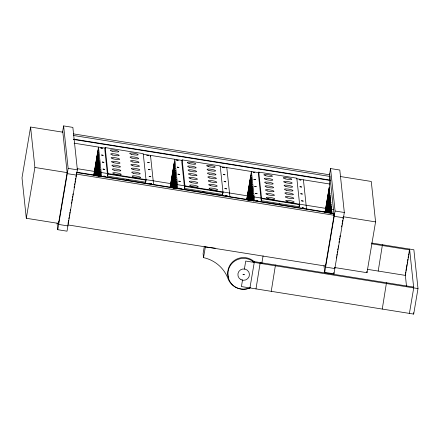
<?xml version="1.0" encoding="UTF-8"?>
<svg xmlns="http://www.w3.org/2000/svg" width="440" height="440" viewBox="0 0 440 440"><rect width="100%" height="100%" fill="white"/><g stroke="black" fill="none" stroke-linecap="round" stroke-linejoin="round"><path stroke-width="0.66" d="M30.591 127.039L22 177.843L26.301 218.273L58.553 223.427L67.144 172.623L34.898 167.47L30.591 127.039L62.843 132.192M26.301 218.273L34.898 167.47M62.502 132.534L63.624 125.917L72.864 127.391L77.385 169.851L67.012 231.181L57.772 229.702L57.052 222.965M57.772 229.702L68.145 168.371L63.624 125.917M68.024 223.548L68.596 220.16M68.827 218.806L69.053 217.454M69.284 216.095L69.515 214.742M69.74 213.389L69.971 212.031M70.202 210.678L70.428 209.325M71.462 203.225L71.693 201.872M71.918 200.519L72.149 199.161M72.375 197.808L72.606 196.455M72.837 195.096L73.062 193.743M74.096 187.649L74.327 186.291M74.553 184.938L74.784 183.585M75.014 182.226L75.24 180.873M75.471 179.52L75.702 178.167M75.928 176.809L76.159 175.456M93.814 174.768L98.494 147.081L101.596 176.193M93.808 175.549L98.026 150.618L94.133 175.093M94.347 175.362L98.219 152.449L94.556 175.577M94.88 175.175L98.417 154.286L95.09 175.389M95.304 175.665L98.609 156.118L95.629 175.203M95.843 175.478L98.808 157.955L96.168 175.016M96.267 175.962L99 159.791L96.591 175.505M96.806 175.774L99.198 161.623L97.014 175.989M97.339 175.588L99.391 163.46L97.548 175.802M97.763 176.077L99.589 165.291L98.087 175.615M98.302 175.89L99.781 167.129L98.511 176.105M98.725 176.374L99.979 168.96L99.05 175.918M99.264 176.187L100.172 170.797L99.468 176.402M99.797 176L100.37 172.629L100.007 176.215M100.221 176.49L100.562 174.465L100.661 175.351M105.188 147.582L104.83 149.688L107.651 176.171L145.701 182.248L146.058 180.142L143.237 153.665L105.188 147.582L108.009 174.064L107.651 176.171M150.26 156.734L150.491 155.386L153.588 184.498M170.126 186.956L174.812 159.269L177.909 188.381M170.236 187.066L174.339 162.805L170.445 187.281M170.66 187.556L174.537 164.643L170.869 187.77M171.198 187.369L174.73 166.474L171.402 187.583M171.622 187.853L174.928 168.311L171.941 187.396M172.156 187.666L175.12 170.143L172.364 187.88M172.695 187.479L175.318 171.98L172.904 187.693M173.118 187.968L175.511 173.816L173.327 188.183M173.657 187.781L175.709 175.648L173.861 187.996M174.075 188.265L175.901 177.485L174.399 187.809M174.614 188.078L176.099 179.316L174.823 188.293M175.153 187.891L176.292 181.154L175.362 188.106M175.577 188.381L176.49 182.985L175.896 187.919M176 188.865L176.682 184.822L176.319 188.403M176.534 188.678L176.88 186.659L176.974 187.545M182.155 159.88L181.797 161.986L184.619 188.463L222.668 194.541L223.02 192.44L220.204 165.957L182.155 159.88L184.976 186.362L184.619 188.463M204.309 246.466L203.104 253.589L203.533 257.631A33.979 33.38 -6.1 0 1 228.014 278.636A16.489 16.198 -6.1 0 0 250.646 287.568M203.533 257.631L205.398 246.626M246.631 199.87L251.427 171.507L254.529 200.618M246.857 199.309L250.96 175.048L247.06 199.524M247.275 199.793L251.152 176.88L247.599 199.337M247.698 200.282L251.35 178.717L248.023 199.821M248.237 200.096L251.543 180.549L248.446 200.31M248.776 199.909L251.74 182.386L248.985 200.123M249.31 199.722L251.933 184.217L249.519 199.931M249.733 200.206L252.131 186.054L250.058 199.744M250.157 200.695L252.324 187.886L250.481 200.233M250.696 200.508L252.522 189.722L250.905 200.717M251.235 200.321L252.714 191.56L251.444 200.53M251.768 200.134L252.912 193.391L251.977 200.343M252.192 200.618L253.105 195.228L252.516 200.156M252.731 200.431L253.303 197.06L252.94 200.646M253.27 200.244L253.495 198.897L253.363 201.13M258.775 172.117L258.418 174.224L261.234 200.706L299.283 206.784L299.64 204.677L296.824 178.195L258.775 172.117L261.591 198.6L261.234 200.706M242.556 279.857L241.417 286.567L413.688 314.083L418 288.58L413.87 249.766L371.608 243.018M244.371 269.115L245.735 261.063L418 288.58M253.985 262.68L254.166 261.613A15.73 15.455 -6.1 0 0 234.696 260.221A15.73 15.455 -6.1 0 0 228.778 278.531M254.254 262.422L249.937 287.925A15.73 15.455 -6.1 0 1 230.186 281.974A15.73 15.455 -6.1 0 1 233.58 261.916A15.73 15.455 -6.1 0 1 254.254 262.422L254.166 261.613M255.992 288.893L260.216 262.581M261.751 263.758L263.087 255.86M271.244 291.33L275.468 265.018M329.445 175.175L330.561 168.559L339.807 170.032L344.327 212.493L333.955 273.823L324.709 272.344L323.994 265.606M329.269 180.516L329.956 176.451L73.612 135.504M324.99 212.388L329.786 184.024L329.357 179.982L73.695 139.145M325.1 212.493L329.312 187.556L325.418 212.031M325.633 212.306L329.511 189.393L325.842 212.52M326.172 212.119L329.703 191.224L326.381 212.333M326.596 212.603L329.901 193.061L326.92 212.146M327.135 212.416L330.094 194.898L327.338 212.63M327.558 212.905L330.291 196.73L327.877 212.443M328.091 212.718L330.484 198.566L328.3 212.933M328.631 212.531L330.682 200.398L328.84 212.746M329.054 213.015L330.875 202.235L329.373 212.559M329.593 212.828L331.073 204.066L329.797 213.043M330.127 212.641L331.265 205.904L330.336 212.856M330.55 213.131L331.463 207.735L330.759 213.345M331.089 212.944L331.656 209.572L331.298 213.158M331.513 213.428L331.854 211.409L331.947 212.295M333.685 215.006L333.911 213.648L76.896 172.59M324.709 272.344L335.082 211.019L330.561 168.559M336.336 258.06L336.567 256.707M336.798 255.354L337.024 253.996M337.255 252.643L337.486 251.29M337.711 249.931L337.942 248.578M338.173 247.225L338.399 245.867M338.976 242.484L339.202 241.126M339.433 239.773L339.664 238.42M339.889 237.061L340.12 235.708M341.611 226.903L341.836 225.549M342.067 224.191L342.298 222.838M342.524 221.485L342.755 220.132M342.986 218.774L343.211 217.421M334.736 267.548L366.982 272.696L375.573 221.892L371.272 181.462L340.252 176.506M378.208 271.057L382.437 244.745M382.256 309.062L386.48 282.75M405.499 273.246L405.73 271.904M405.955 270.562L406.978 264.517M407.204 263.175L407.429 261.833M407.655 260.491L407.886 259.149M408.111 257.807L408.337 256.465M408.568 255.123L408.793 253.781M409.019 252.439L409.244 251.097M409.404 313.401L413.716 287.898L409.585 249.084M205.788 246.945L215.259 248.199M73.442 133.887L329.78 174.834M73.364 139.436L330.385 180.494M74.124 143.187L105.32 148.17M143.061 154.198L182.628 160.518M219.929 166.474L259.259 172.761M296.555 178.717L329.786 184.024M77.143 168.657L333.482 209.605M108.009 174.064L146.058 180.142M184.976 186.362L223.02 192.44M261.591 198.6L299.64 204.677M68.145 168.371L77.385 169.851M335.082 211.019L344.327 212.493M76.543 172.189L332.888 213.136M76.389 174.103L334.087 215.264L325.49 266.068L67.793 224.901M343.327 216.744L375.573 221.892M343.437 217.756L334.191 216.282L329.675 173.822M371.69 243.826L409.673 249.893L405.361 275.396L367.378 269.329M67.903 225.918L58.658 224.439L58.372 221.744M252.269 261.311L413.633 287.089M413.54 312.725L413.688 314.083M405.273 274.588L406.505 286.165M366.839 271.348L366.982 272.696M334.697 267.212L334.84 268.56L325.6 267.08L325.375 264.99M333.806 272.476L333.955 273.823M303.424 179.812L306.52 208.929M299.139 205.425L299.283 206.784M226.804 167.574L229.9 196.686M222.519 193.188L222.668 194.541M145.558 180.889L145.701 182.248M76.351 173.767L76.494 175.114L67.254 173.635L62.733 131.18M100.804 148.011L102.514 148.302L100.815 147.989M101.552 155.04L103.263 155.331L101.563 155.018M102.3 162.069L104.011 162.36L102.306 162.058M103.048 169.097L104.759 169.389L103.048 169.097M103.796 176.127L105.507 176.418L103.813 176.105M126.841 179.806L128.557 180.103L126.847 179.795M146.899 155.37L148.61 155.666L146.905 155.364M147.648 162.399L149.358 162.696L147.664 162.382M148.396 169.428L150.106 169.725L148.396 169.428M149.144 176.457L150.854 176.754L149.149 176.451M149.892 183.486L151.602 183.782L149.908 183.469M176.517 160.105L178.228 160.402L176.523 160.094M177.265 167.134L178.976 167.431L177.271 167.123M178.013 174.163L179.724 174.46L178.019 174.152M178.761 181.192L180.472 181.489L178.778 181.17M179.509 188.221L181.22 188.518L179.514 188.21M202.56 191.901L204.27 192.198L202.565 191.889M222.613 167.47L224.323 167.761L222.629 167.448M223.361 174.499L225.071 174.79L223.366 174.488M224.109 181.528L225.819 181.819L224.125 181.506M224.857 188.556L226.567 188.848L224.857 188.556M225.605 195.586L227.315 195.877L225.621 195.564M253.138 172.343L254.848 172.639L253.149 172.321M253.886 179.372L255.596 179.669L253.891 179.361M254.634 186.401L256.344 186.698L254.645 186.379M255.382 193.43L257.092 193.727L255.382 193.43M256.13 200.459L257.84 200.756L256.13 200.459M279.175 204.138L280.885 204.435L279.191 204.122M299.233 179.707L300.944 180.004L299.233 179.707M299.981 186.736L301.692 187.033L299.986 186.725M300.729 193.765L302.44 194.062L300.745 193.743M301.477 200.794L303.188 201.091L301.477 200.794M302.225 207.823L303.936 208.12L302.242 207.801M243.04 274.489L244.305 274.714L243.04 274.489M241.016 279.692A5.792 5.687 -6.1 0 0 249.442 274.318A5.792 5.687 -6.1 0 0 240.521 269.852A5.792 5.687 -6.1 0 0 241.016 279.692M112.536 154.99A4.34 0.786 9.6 0 0 119.207 155.48A4.34 0.786 9.6 0 0 113.058 153.703A4.34 0.786 9.6 0 0 112.536 154.99M112.943 158.796A4.34 0.786 9.6 0 0 119.609 159.28A4.34 0.786 9.6 0 0 113.46 157.509A4.34 0.786 9.6 0 0 112.943 158.796M112.134 151.19A4.34 0.786 9.6 0 0 118.8 151.673A4.34 0.786 9.6 0 0 112.651 149.903A4.34 0.786 9.6 0 0 112.134 151.19M113.35 162.597A4.34 0.786 9.6 0 0 120.016 163.086A4.34 0.786 9.6 0 0 113.867 161.31A4.34 0.786 9.6 0 0 113.35 162.597M113.751 166.403A4.34 0.786 9.6 0 0 120.422 166.887A4.34 0.786 9.6 0 0 114.268 165.115A4.34 0.786 9.6 0 0 113.751 166.403M114.158 170.203A4.34 0.786 9.6 0 0 120.824 170.693A4.34 0.786 9.6 0 0 114.675 168.916A4.34 0.786 9.6 0 0 114.158 170.203M114.559 174.009A4.34 0.786 9.6 0 0 121.231 174.493A4.34 0.786 9.6 0 0 115.082 172.716A4.34 0.786 9.6 0 0 114.559 174.009M133.958 177.106A4.34 0.786 9.6 0 0 140.63 177.595A4.34 0.786 9.6 0 0 134.475 175.819A4.34 0.786 9.6 0 0 133.958 177.106M133.557 173.305A4.34 0.786 9.6 0 0 140.222 173.789A4.34 0.786 9.6 0 0 134.074 172.013A4.34 0.786 9.6 0 0 133.557 173.305M133.15 169.499A4.34 0.786 9.6 0 0 139.816 169.989A4.34 0.786 9.6 0 0 133.667 168.212A4.34 0.786 9.6 0 0 133.15 169.499M132.743 165.698A4.34 0.786 9.6 0 0 139.414 166.183A4.34 0.786 9.6 0 0 133.265 164.406A4.34 0.786 9.6 0 0 132.743 165.698M132.341 161.893A4.34 0.786 9.6 0 0 139.007 162.382A4.34 0.786 9.6 0 0 132.858 160.606A4.34 0.786 9.6 0 0 132.341 161.893M131.934 158.092A4.34 0.786 9.6 0 0 138.606 158.576A4.34 0.786 9.6 0 0 132.451 156.805A4.34 0.786 9.6 0 0 131.934 158.092M131.533 154.286A4.34 0.786 9.6 0 0 138.199 154.776A4.34 0.786 9.6 0 0 132.05 152.999A4.34 0.786 9.6 0 0 131.533 154.286M189.503 167.288A4.34 0.786 9.6 0 0 196.174 167.772A4.34 0.786 9.6 0 0 190.025 166.001A4.34 0.786 9.6 0 0 189.503 167.288M189.91 171.089A4.34 0.786 9.6 0 0 196.576 171.578A4.34 0.786 9.6 0 0 190.427 169.802A4.34 0.786 9.6 0 0 189.91 171.089M189.101 163.482A4.34 0.786 9.6 0 0 195.767 163.972A4.34 0.786 9.6 0 0 189.618 162.195A4.34 0.786 9.6 0 0 189.101 163.482M190.316 174.895A4.34 0.786 9.6 0 0 196.983 175.379A4.34 0.786 9.6 0 0 190.834 173.607A4.34 0.786 9.6 0 0 190.316 174.895M190.718 178.695A4.34 0.786 9.6 0 0 197.389 179.185A4.34 0.786 9.6 0 0 191.235 177.408A4.34 0.786 9.6 0 0 190.718 178.695M191.125 182.501A4.34 0.786 9.6 0 0 197.791 182.985A4.34 0.786 9.6 0 0 191.642 181.209A4.34 0.786 9.6 0 0 191.125 182.501M191.527 186.302A4.34 0.786 9.6 0 0 198.198 186.791A4.34 0.786 9.6 0 0 192.044 185.014A4.34 0.786 9.6 0 0 191.527 186.302M210.925 189.404A4.34 0.786 9.6 0 0 217.597 189.888A4.34 0.786 9.6 0 0 211.442 188.111A4.34 0.786 9.6 0 0 210.925 189.404M210.524 185.597A4.34 0.786 9.6 0 0 217.19 186.087A4.34 0.786 9.6 0 0 211.041 184.311A4.34 0.786 9.6 0 0 210.524 185.597M210.117 181.797A4.34 0.786 9.6 0 0 216.782 182.281A4.34 0.786 9.6 0 0 210.634 180.505A4.34 0.786 9.6 0 0 210.117 181.797M209.71 177.991A4.34 0.786 9.6 0 0 216.381 178.481A4.34 0.786 9.6 0 0 210.232 176.704A4.34 0.786 9.6 0 0 209.71 177.991M209.308 174.191A4.34 0.786 9.6 0 0 215.974 174.674A4.34 0.786 9.6 0 0 209.825 172.898A4.34 0.786 9.6 0 0 209.308 174.191M208.901 170.385A4.34 0.786 9.6 0 0 215.573 170.874A4.34 0.786 9.6 0 0 209.418 169.097A4.34 0.786 9.6 0 0 208.901 170.385M208.5 166.584A4.34 0.786 9.6 0 0 215.166 167.068A4.34 0.786 9.6 0 0 209.017 165.297A4.34 0.786 9.6 0 0 208.5 166.584M266.123 179.526A4.34 0.786 9.6 0 0 272.789 180.015A4.34 0.786 9.6 0 0 266.64 178.239A4.34 0.786 9.6 0 0 266.123 179.526M266.524 183.332A4.34 0.786 9.6 0 0 273.196 183.816A4.34 0.786 9.6 0 0 267.047 182.039A4.34 0.786 9.6 0 0 266.524 183.332M265.716 175.725A4.34 0.786 9.6 0 0 272.388 176.209A4.34 0.786 9.6 0 0 266.233 174.438A4.34 0.786 9.6 0 0 265.716 175.725M266.932 187.132A4.34 0.786 9.6 0 0 273.598 187.622A4.34 0.786 9.6 0 0 267.449 185.845A4.34 0.786 9.6 0 0 266.932 187.132M267.339 190.938A4.34 0.786 9.6 0 0 274.005 191.422A4.34 0.786 9.6 0 0 267.856 189.646A4.34 0.786 9.6 0 0 267.339 190.938M267.74 194.739A4.34 0.786 9.6 0 0 274.412 195.228A4.34 0.786 9.6 0 0 268.257 193.452A4.34 0.786 9.6 0 0 267.74 194.739M268.147 198.539A4.34 0.786 9.6 0 0 274.813 199.029A4.34 0.786 9.6 0 0 268.664 197.252A4.34 0.786 9.6 0 0 268.147 198.539M287.546 201.641A4.34 0.786 9.6 0 0 294.212 202.125A4.34 0.786 9.6 0 0 288.062 200.354A4.34 0.786 9.6 0 0 287.546 201.641M287.139 197.835A4.34 0.786 9.6 0 0 293.805 198.325A4.34 0.786 9.6 0 0 287.656 196.548A4.34 0.786 9.6 0 0 287.139 197.835M286.732 194.035A4.34 0.786 9.6 0 0 293.403 194.519A4.34 0.786 9.6 0 0 287.254 192.748A4.34 0.786 9.6 0 0 286.732 194.035M286.33 190.234A4.34 0.786 9.6 0 0 292.996 190.718A4.34 0.786 9.6 0 0 286.847 188.941A4.34 0.786 9.6 0 0 286.33 190.234M285.923 186.428A4.34 0.786 9.6 0 0 292.595 186.918A4.34 0.786 9.6 0 0 286.44 185.141A4.34 0.786 9.6 0 0 285.923 186.428M285.522 182.628A4.34 0.786 9.6 0 0 292.188 183.112A4.34 0.786 9.6 0 0 286.039 181.335A4.34 0.786 9.6 0 0 285.522 182.628M285.115 178.822A4.34 0.786 9.6 0 0 291.786 179.311A4.34 0.786 9.6 0 0 285.632 177.535A4.34 0.786 9.6 0 0 285.115 178.822"/></g></svg>
